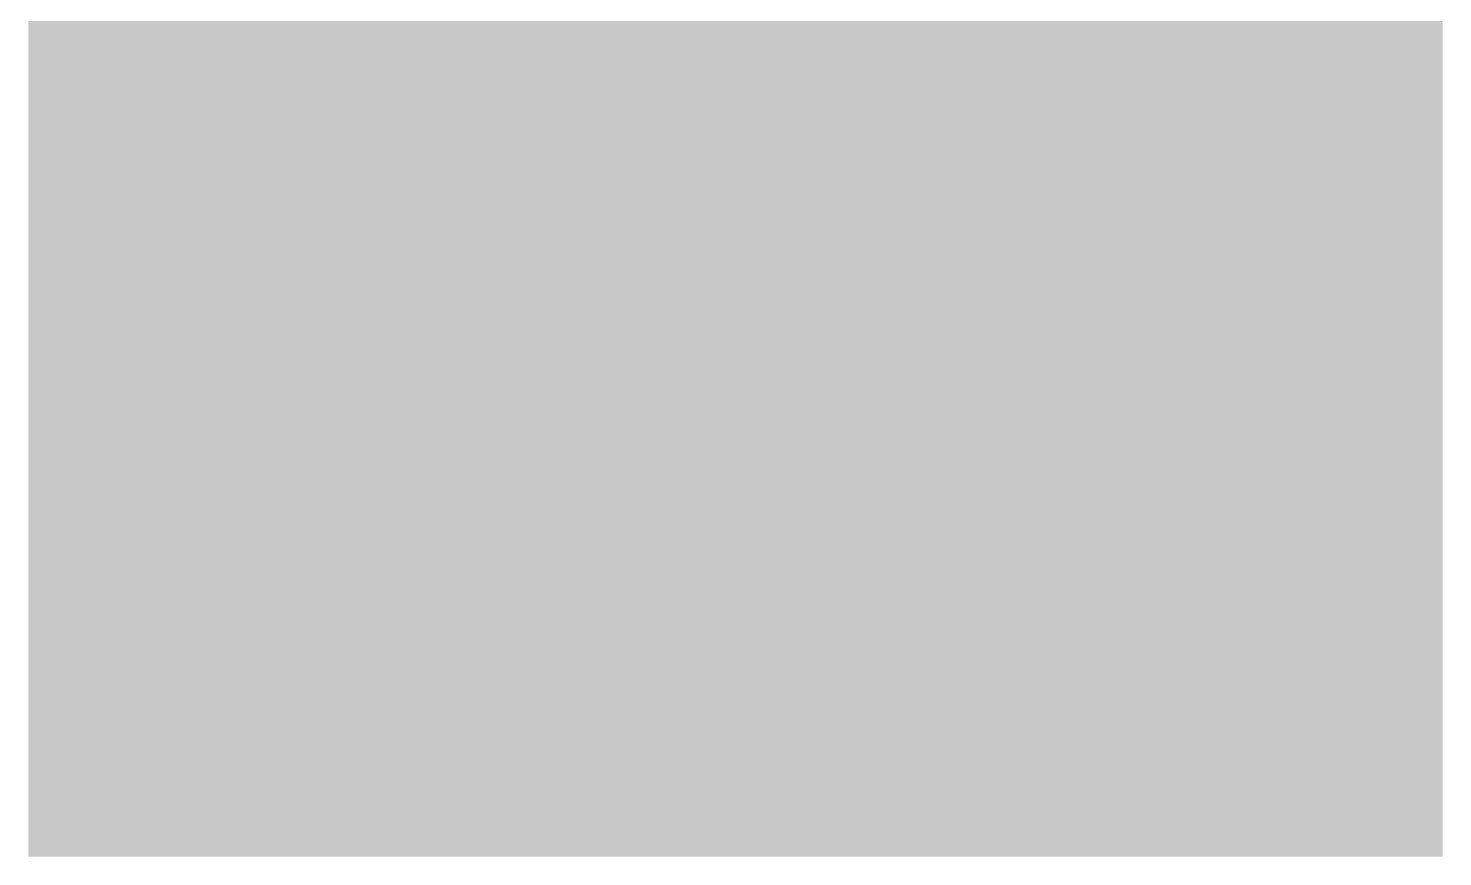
# Model space of a CAD drawing. Extents: x -21 to 88, y -12 to 76.
# Drawn here: x 42.845 to 43.555, y 35.233 to 35.649 of the extents above; entities that cross this region are included whole.
import ezdxf

# ---------------------------------------------------------------- set-up
doc = ezdxf.new("R2010")
doc.units = 0
doc.layers.add('22', color=253, linetype='CONTINUOUS')

# ---------------------------------------------------------------- blocks, each defined once
blk = doc.blocks.new('RECT')
blk.add_solid([(-0.5, -0.5), (0.5, -0.5), (-0.5, 0.5), (0.5, 0.5)])

msp = doc.modelspace()

# ---------------------------------------------------------------- block references
at = {"layer": '22', "xscale": 0.71, "yscale": 0.01, "rotation": 180}
for p in [(43.2, 35.6485), (43.2, 35.6385), (43.2, 35.6285), (43.2, 35.6185), (43.2, 35.6085), (43.2, 35.5985), (43.2, 35.5885), (43.2, 35.5785), (43.2, 35.5685), (43.2, 35.5585), (43.2, 35.5485), (43.2, 35.5385), (43.2, 35.5285), (43.2, 35.5185), (43.2, 35.5085), (43.2, 35.4985), (43.2, 35.4885), (43.2, 35.4785), (43.2, 35.4685), (43.2, 35.4585), (43.2, 35.4485), (43.2, 35.4385), (43.2, 35.4285), (43.2, 35.4185), (43.2, 35.4085), (43.2, 35.3985), (43.2, 35.3885), (43.2, 35.3785), (43.2, 35.3685), (43.2, 35.3585), (43.2, 35.3485), (43.2, 35.3385), (43.2, 35.3285), (43.2, 35.3185), (43.2, 35.3085), (43.2, 35.2985), (43.2, 35.2885), (43.2, 35.2785), (43.2, 35.2685), (43.2, 35.2585), (43.2, 35.2485), (43.2, 35.2385)]:
    msp.add_blockref('RECT', p, dxfattribs=at)

doc.saveas('drawing.dxf')
